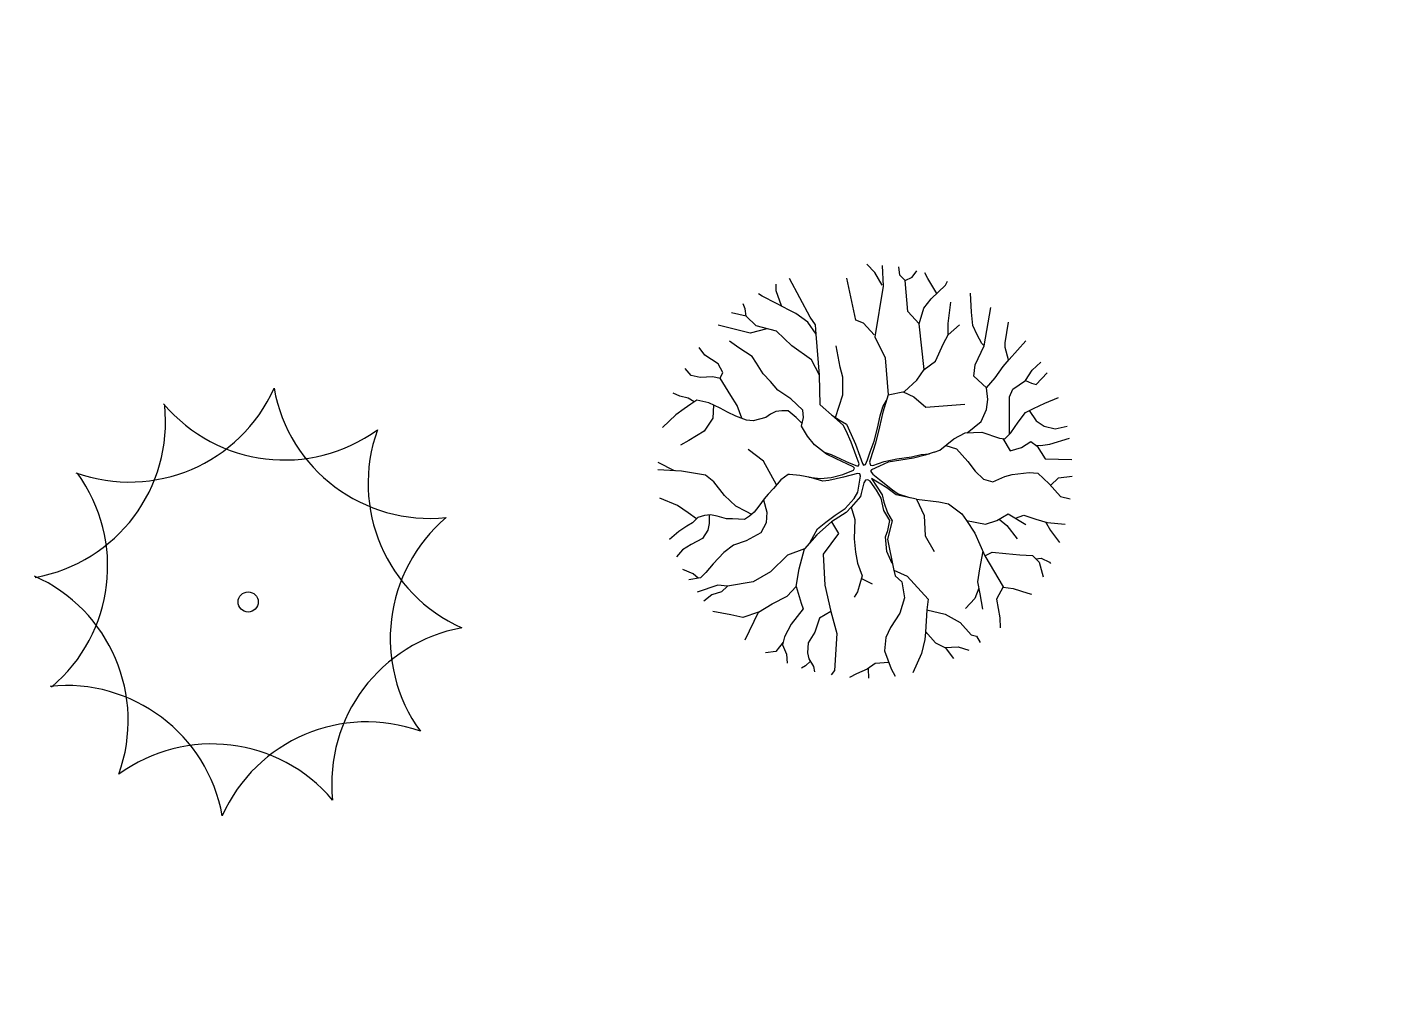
# Model space of a CAD drawing. Extents: x 99089 to 101049, y 99298 to 100905.
# Drawn here: x 100669 to 100726.2, y 99771.3 to 99811.8 of the extents above; entities that cross this region are included whole.
import ezdxf

# ---------------------------------------------------------------- set-up
doc = ezdxf.new("R2010")
doc.units = 0
doc.layers.add('Survey Exist Surface', color=7, linetype='Continuous')
doc.layers.add('Survey Exist Trees', color=7, linetype='Continuous')

msp = doc.modelspace()

# ---------------------------------------------------------------- linework, layer by layer
at = {"layer": 'Survey Exist Surface'}
msp.add_arc((12453.803, 12817.863), 123837.249, 44.4148412, 44.60324888, dxfattribs=at)
at = {"layer": 'Survey Exist Trees'}
for points in [[(100705.088, 99800.868), (100704.776, 99801.401), (100704.443, 99801.749)], [(100705.092, 99801.694), (100705.124, 99800.816), (100704.777, 99798.677), (100705.211, 99797.787), (100705.345, 99796.225), (100706.033, 99796.369), (100706.553, 99796.849), (100706.865, 99797.294), (100706.653, 99799.231), (100706.171, 99799.748), (100706.062, 99801.064), (100705.832, 99801.289), (100705.79, 99801.633)], [(100706.062, 99801.064), (100706.361, 99801.206), (100706.559, 99801.47)], [(100707.395, 99800.51), (100707.014, 99801.147), (100706.891, 99801.376)], [(100700.828, 99799.984), (100700.604, 99800.62), (100700.605, 99800.901)], [(100702.467, 99795.803), (100702.444, 99797.059), (100702.301, 99798.798), (100702.27, 99799.179), (100702.052, 99799.507), (100701.177, 99801.148)], [(100704.755, 99798.76), (100704.294, 99799.258), (100703.979, 99799.379), (100703.597, 99801.161)], [(100706.651, 99799.227), (100706.843, 99799.887), (100707.152, 99800.279), (100707.769, 99800.866), (100707.842, 99801.028)], [(100699.341, 99799.557), (100699.305, 99799.868), (100699.214, 99800.073)], [(100702.301, 99798.798), (100701.944, 99799.303), (100701.441, 99799.668), (100701.161, 99799.808), (100700.63, 99800.088), (100700.015, 99800.397), (100699.862, 99800.502)], [(100707.876, 99798.766), (100707.877, 99799.242), (100707.991, 99800.138)], [(100709.397, 99798.292), (100709.303, 99798.401), (100709.108, 99798.765), (100708.913, 99799.158), (100708.858, 99799.718), (100708.826, 99800.526)], [(100702.444, 99797.059), (100702.108, 99797.707), (100701.27, 99798.296), (100700.627, 99798.912), (100699.76, 99799.137), (100699.341, 99799.557), (100698.724, 99799.689)], [(100708.672, 99794.625), (100709.268, 99795.104), (100709.493, 99795.612), (100709.547, 99796.034), (100709.494, 99796.524), (100708.964, 99797.015), (100709.01, 99797.502), (100709.397, 99798.292), (100709.681, 99799.923)], [(100700.214, 99799.019), (100699.508, 99798.829), (100698.948, 99798.97), (100698.161, 99799.17)], [(100706.864, 99797.303), (100707.342, 99797.647), (100707.679, 99798.403), (100707.876, 99798.766), (100708.353, 99799.186)], [(100710.429, 99797.704), (100710.282, 99798.232), (100710.282, 99798.428), (100710.431, 99799.303)], [(100702.223, 99794.113), (100702.223, 99794.113), (100701.932, 99794.488), (100701.681, 99794.908), (100701.766, 99795.272), (100701.739, 99795.58), (100701.236, 99796.056), (100700.677, 99796.42), (100700.37, 99796.785), (100700.063, 99797.121), (100699.784, 99797.569), (100699.589, 99797.849), (100699.03, 99798.214), (100698.639, 99798.494)], [(100709.494, 99796.525), (100709.859, 99796.945), (100710.196, 99797.421), (100710.449, 99797.728), (100711.159, 99798.51)], [(100699.16, 99795.237), (100698.968, 99795.778), (100698.69, 99796.198), (100698.244, 99796.926), (100698.356, 99797.178), (100698.161, 99797.542), (100697.602, 99797.907), (100697.351, 99798.232)], [(100703.118, 99795.268), (100703.42, 99796.222), (100703.422, 99796.978), (100703.311, 99797.398), (100703.145, 99798.294)], [(100698.247, 99796.92), (100697.936, 99796.983), (100697.404, 99796.955), (100697.012, 99797.039), (100696.77, 99797.344)], [(100710.469, 99794.565), (100710.473, 99796.15), (100710.603, 99796.468), (100711.144, 99796.83), (100711.419, 99797.268), (100711.797, 99797.614)], [(100711.146, 99796.832), (100711.398, 99796.72), (100711.593, 99796.663), (100712.06, 99797.161)], [(100697.145, 99795.926), (100696.898, 99796.088), (100696.534, 99796.172), (100696.26, 99796.297)], [(100705.345, 99796.225), (100705.12, 99795.49), (100704.975, 99794.877), (100704.803, 99794.188), (100704.585, 99793.486), (100704.552, 99793.38), (100704.595, 99793.257), (100704.692, 99793.244), (100705.175, 99793.411), (100705.709, 99793.52), (100706.332, 99793.614), (100706.739, 99793.705), (100707.086, 99793.742)], [(100705.97, 99796.356), (100706.432, 99796.138), (100706.926, 99795.708), (100708.581, 99795.837)], [(100707.278, 99793.808), (100707.529, 99793.895), (100708.117, 99794.37), (100708.594, 99794.622), (100709.294, 99794.649), (100710.049, 99794.397), (100710.273, 99794.369), (100710.525, 99794.62), (100710.834, 99795.068), (100711.143, 99795.488), (100711.479, 99795.656), (100711.955, 99795.879), (100712.539, 99796.115)], [(100701.706, 99795.014), (100701.458, 99795.272), (100701.123, 99795.552), (100700.843, 99795.552), (100700.591, 99795.525), (100700.367, 99795.413), (100700.171, 99795.273), (100699.639, 99795.133), (100699.359, 99795.162), (100698.911, 99795.33), (100698.548, 99795.498), (100698.241, 99795.667), (100697.765, 99795.891), (100697.262, 99796.003), (100697.009, 99795.835), (100696.729, 99795.64), (100696.365, 99795.388), (100695.814, 99794.854)], [(100697.969, 99795.795), (100697.932, 99795.247), (100697.566, 99794.687), (100696.922, 99794.296), (100696.561, 99794.104)], [(100702.641, 99793.802), (100702.931, 99793.705), (100703.324, 99793.517), (100703.691, 99793.356), (100704.011, 99793.222), (100704.088, 99793.226), (100704.115, 99793.311), (100703.994, 99793.645), (100703.777, 99794.233), (100703.573, 99794.711), (100703.444, 99794.94), (100703.072, 99795.269), (100702.467, 99795.803)], [(100702.965, 99795.363), (100703.319, 99795.142), (100703.575, 99794.982), (100703.783, 99794.559), (100703.966, 99794.149), (100704.143, 99793.637), (100704.25, 99793.33), (100704.303, 99793.26), (100704.384, 99793.283), (100704.462, 99793.484), (100704.586, 99793.826), (100704.749, 99794.272), (100704.887, 99794.82), (100705.01, 99795.341), (100705.115, 99795.723), (100705.272, 99795.988)], [(100711.3, 99795.566), (100711.59, 99795.123), (100711.925, 99794.899), (100712.401, 99794.787), (100712.902, 99794.906)], [(100710.179, 99794.38), (100710.495, 99793.864), (100710.971, 99794.004), (100711.364, 99794.256), (100711.643, 99794.06), (100711.978, 99793.527), (100713.098, 99793.491)], [(100711.579, 99794.104), (100711.783, 99794.087), (100712.175, 99794.143), (100713, 99794.392)], [(100700.627, 99792.427), (100700.07, 99793.43), (100699.425, 99793.924)], [(100701.987, 99792.745), (100702.484, 99792.694), (100702.931, 99792.739), (100703.427, 99792.863), (100703.876, 99793.052), (100703.92, 99793.132), (100703.864, 99793.193), (100703.14, 99793.517), (100702.741, 99793.728), (100702.223, 99794.113)], [(100707.278, 99793.808), (100706.908, 99793.681), (100706.415, 99793.558), (100705.874, 99793.47), (100705.338, 99793.39), (100704.973, 99793.215), (100704.635, 99793.054), (100704.595, 99793), (100704.687, 99792.879), (100704.977, 99792.647), (100705.52, 99792.213), (100705.766, 99792.041), (100706.246, 99791.885)], [(100707.771, 99794.09), (100708.228, 99793.95), (100708.703, 99793.418), (100709.01, 99792.998), (100709.373, 99792.661), (100709.764, 99792.549), (100710.269, 99792.773), (100710.577, 99792.856), (100711.305, 99792.94), (100711.668, 99792.912), (100712.143, 99792.463), (100712.618, 99791.931), (100713.033, 99791.832)], [(100696.309, 99793.023), (100695.624, 99793.376)], [(100699.579, 99791.179), (100699.349, 99791.298), (100698.902, 99791.522), (100698.428, 99791.97), (100697.981, 99792.559), (100697.618, 99792.839), (100697.114, 99792.923), (100696.611, 99793.008), (100695.616, 99793.056)], [(100701.176, 99792.86), (100701.117, 99792.864), (100700.808, 99792.64), (100700.499, 99792.277), (100700.275, 99792.025), (100700.106, 99791.829), (100699.882, 99791.521), (100699.685, 99791.269), (100699.489, 99791.102), (100699.265, 99790.962), (100698.761, 99790.99), (100698.509, 99790.99), (100698.118, 99791.103), (100697.838, 99791.159), (100697.586, 99791.131), (100697.306, 99791.047), (100697.081, 99790.824), (100696.829, 99790.684), (100696.493, 99790.46), (100696.105, 99790.118)], [(100702.05, 99790.001), (100702.358, 99790.566), (100702.714, 99790.853), (100703.107, 99791.137), (100703.525, 99791.429), (100703.911, 99791.849), (100704.054, 99792.117), (100704.176, 99792.785), (100704.139, 99792.889), (100704.039, 99792.91), (100703.448, 99792.744), (100702.841, 99792.611), (100702.585, 99792.587), (100702.063, 99792.73), (100701.612, 99792.818), (100701.176, 99792.86)], [(100705.516, 99789.108), (100705.29, 99789.611), (100705.243, 99790.068), (100705.229, 99790.226), (100705.323, 99790.491), (100705.411, 99790.918), (100705.165, 99791.339), (100705.044, 99791.86), (100704.847, 99792.207), (100704.581, 99792.582), (100704.483, 99792.642), (100704.383, 99792.619), (100704.314, 99792.505), (100704.203, 99792.061), (100704.169, 99791.926), (100703.774, 99791.484), (100703.563, 99791.255), (100702.945, 99790.863), (100702.324, 99790.307), (100701.803, 99789.725)], [(100706.545, 99791.825), (100705.676, 99791.997), (100705.278, 99792.293), (100704.637, 99792.69), (100704.876, 99792.322), (100705.086, 99791.997), (100705.157, 99791.691), (100705.307, 99791.241), (100705.506, 99790.901), (100705.31, 99790.127), (100705.564, 99788.874)], [(100712.205, 99792.394), (100712.536, 99792.715), (100713.109, 99792.794)], [(100697.25, 99790.992), (100696.886, 99791.244), (100696.439, 99791.552), (100695.69, 99791.863)], [(100700.08, 99791.793), (100700.217, 99791.269), (100700.188, 99790.821), (100699.963, 99790.401), (100699.347, 99790.066), (100698.814, 99789.87), (100698.394, 99789.563), (100697.945, 99789.087), (100697.636, 99788.723), (100697.412, 99788.5), (100696.921, 99788.405)], [(100703.774, 99791.484), (100703.939, 99790.958), (100703.909, 99790.146), (100703.964, 99789.586), (100704.046, 99789.11), (100704.241, 99788.578), (100704.043, 99787.906), (100703.903, 99787.682)], [(100706.545, 99791.825), (100707.479, 99791.713), (100707.897, 99791.619), (100708.447, 99791.204), (100708.646, 99790.914), (100709.008, 99790.383), (100709.427, 99789.426), (100710.194, 99788.111), (100709.92, 99787.593), (100710.054, 99786.801), (100710.079, 99786.378)], [(100706.545, 99791.825), (100706.861, 99791.13), (100706.904, 99790.27), (100707.291, 99789.604)], [(100697.773, 99791.152), (100697.781, 99790.795), (100697.724, 99790.515), (100697.5, 99790.151), (100697.023, 99789.9), (100696.659, 99789.676), (100696.401, 99789.38)], [(100708.646, 99790.914), (100709.452, 99790.758), (100709.928, 99790.925), (100710.405, 99791.205), (100711.159, 99790.756)], [(100710.024, 99790.981), (100710.348, 99790.701), (100710.794, 99790.14)], [(100710.727, 99791.013), (100711.076, 99791.148), (100711.58, 99790.98), (100712.055, 99790.839), (100712.82, 99790.761)], [(100702.945, 99790.863), (100703.249, 99790.376), (100702.592, 99789.503), (100702.667, 99788.186), (100702.923, 99787.076), (100703.172, 99786.143), (100703.072, 99784.586), (100702.94, 99784.394)], [(100711.993, 99790.858), (100712.194, 99790.503), (100712.574, 99789.982)], [(100699.294, 99785.872), (100699.862, 99787.048), (100700.446, 99787.403), (100701.081, 99787.728), (100701.448, 99788.129), (100701.581, 99788.883), (100701.803, 99789.725), (100701.088, 99789.453), (100700.368, 99788.744), (100699.631, 99788.329), (100698.559, 99788.142), (100698.152, 99788.19), (100697.267, 99787.886)], [(100709.338, 99789.628), (100709.196, 99788.882), (100709.11, 99788.322), (100709.221, 99787.818), (100709.332, 99787.174)], [(100709.427, 99789.426), (100709.729, 99789.581), (100710.317, 99789.525), (100710.904, 99789.468), (100711.436, 99789.44), (100711.715, 99789.16), (100711.885, 99788.534)], [(100711.576, 99789.3), (100711.8, 99789.328), (100712.163, 99789.159), (100712.194, 99789.101)], [(100697.313, 99788.48), (100697.097, 99788.668), (100696.662, 99788.853)], [(100705.564, 99788.874), (100705.64, 99788.577), (100705.92, 99788.325), (100706.03, 99787.652), (100705.833, 99787.009), (100705.439, 99786.393), (100705.242, 99785.973), (100705.185, 99785.413), (100705.463, 99784.657), (100705.644, 99784.348)], [(100705.576, 99788.824), (100706.147, 99788.573), (100707.038, 99787.596), (100706.98, 99787.148), (100706.917, 99786.206), (100706.887, 99785.891), (100706.744, 99785.296), (100706.381, 99784.489)], [(100698.555, 99788.142), (100698.306, 99787.911), (100697.886, 99787.771), (100697.557, 99787.507)], [(100701.448, 99788.129), (100701.663, 99787.432), (100701.747, 99787.18), (100701.241, 99786.536), (100700.96, 99786.005), (100700.875, 99785.669), (100701.042, 99785.277), (100701.07, 99784.897)], [(100704.209, 99788.47), (100704.325, 99788.41), (100704.66, 99788.242)], [(100709.169, 99788.055), (100708.997, 99787.622), (100708.604, 99787.202)], [(100710.193, 99788.108), (100710.621, 99788.041), (100711.236, 99787.844), (100711.402, 99787.806)], [(100699.862, 99787.048), (100699.199, 99786.818), (100698.695, 99786.931), (100697.936, 99787.067)], [(100702.923, 99787.076), (100702.445, 99786.787), (100702.248, 99786.2), (100701.967, 99785.752), (100701.938, 99785.332), (100701.993, 99785.08), (100702.189, 99784.744), (100702.224, 99784.519)], [(100706.98, 99787.148), (100707.756, 99786.96), (100708.386, 99786.603), (100708.853, 99786.082), (100709.077, 99786.026), (100709.227, 99785.77)], [(100700.902, 99785.774), (100700.595, 99785.389), (100700.157, 99785.331)], [(100706.918, 99786.231), (100707.341, 99785.747), (100707.732, 99785.551), (100708.292, 99785.579), (100708.752, 99785.434)], [(100707.755, 99785.552), (100708.1, 99785.092)], [(100702.055, 99784.974), (100701.853, 99784.772), (100701.686, 99784.673)], [(100705.365, 99784.924), (100704.792, 99784.882), (100704.455, 99784.63), (100704.007, 99784.434), (100703.706, 99784.278)], [(100704.491, 99784.657), (100704.512, 99784.254)]]:
    msp.add_lwpolyline(points, dxfattribs=at)
msp.add_circle((100678.302, 99787.477), 0.425, dxfattribs=at)
for centre, radius, start, end in [((100673.289, 99799.23), 6.686, 250.2113, 335.9762), ((100685.976, 99797.694), 6.686, 190.2113, 275.9762), ((100668.125, 99795.096), 6.687, 280.2067, 5.9716), ((100679.837, 99800.162), 6.686, 220.2113, 305.9762), ((100690.056, 99792.488), 6.686, 160.2113, 245.9762), ((100665.679, 99788.987), 6.687, 310.2067, 35.9716), ((100690.998, 99785.938), 6.693, 130.2511, 215.9272), ((100666.547, 99782.465), 6.686, 340.2113, 65.9762), ((100688.527, 99779.796), 6.693, 100.2511, 185.9272), ((100670.628, 99777.259), 6.686, 10.2113, 95.9762), ((100683.314, 99775.722), 6.686, 70.2113, 155.9762), ((100676.765, 99774.791), 6.686, 40.2113, 125.9762)]:
    msp.add_arc(centre, radius, start, end, dxfattribs=at)
msp.add_spline([(100952.566, 99603.58), (100952.566, 99653.419), (100928.923, 99689.743), (100899.368, 99717.62), (100871.503, 99745.497), (100859.681, 99772.528), (100859.681, 99791.113), (100851.237, 99840.108), (100841.104, 99859.537), (100797.195, 99911.067), (100756.664, 99941.477), (100672.223, 99984.559), (100638.447, 100011.591), (100619.87, 100011.591), (100619.87, 99995.541), (100601.293, 99995.541), (100572.583, 99987.094), (100549.784, 99978.646), (100514.319, 99978.646), (100504.187, 100000.609), (100504.187, 100031.02), (100504.187, 100052.984), (100504.187, 100102.824), (100488.143, 100145.905), (100463.655, 100181.385), (100478.481, 100209.01), (100515.016, 100209.01), (100542.418, 100209.01), (100558.797, 100213.744), (100558.797, 100251.271), (100596.079, 100274.114), (100629.189, 100274.114), (100648.599, 100243.275), (100681.709, 100215.863), (100715.961, 100230.711), (100731.945, 100280.967), (100715.961, 100304.953), (100715.961, 100333.508)], degree=3, dxfattribs=at)

doc.saveas('drawing.dxf')
